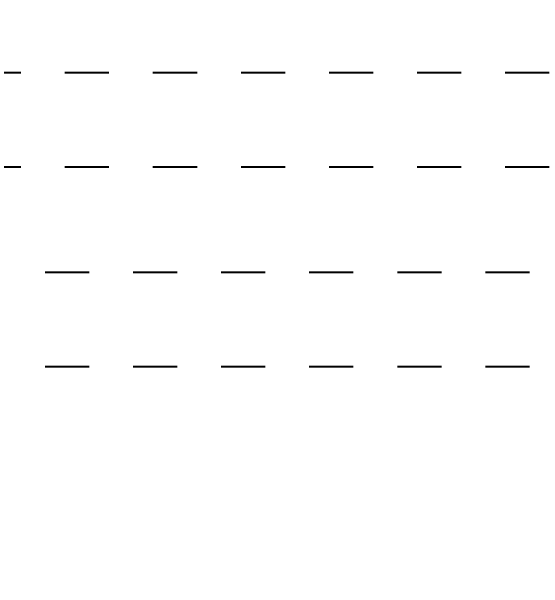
# Model space of a CAD drawing. Header units: millimetres. Extents: x 3054 to 4939, y -1170 to 130.
# Drawn here: x 3656.14 to 3675.87, y -213.46 to -192.04 of the extents above; entities that cross this region are included whole.
import ezdxf

# ---------------------------------------------------------------- set-up
doc = ezdxf.new("R2010")
doc.units = ezdxf.units.MM
doc.header["$LTSCALE"] = 16.335
doc.header["$PDMODE"] = 3
doc.header["$PDSIZE"] = 0.3125
doc.linetypes.add('HIDDEN', pattern=[0.2, 0.1, -0.1])
doc.layers.get('0').update_dxf_attribs({"linetype": 'CONTINUOUS'})
doc.layers.get('Defpoints').update_dxf_attribs({"linetype": 'CONTINUOUS'})
doc.layers.add('21', color=7, linetype='CONTINUOUS')
doc.styles.get("Standard").update_dxf_attribs({"font": 'txt', "width": 0.8})
doc.dimstyles.get("Standard").update_dxf_attribs({"dimtxt": 0.15625, "dimasz": 0.1875, "dimexe": 0.125, "dimexo": 0.0625, "dimtad": 0, "dimtih": 1, "dimtoh": 1, "dimdsep": 46, "dimtxsty": 'Standard', "dimcen": 0.09, "dimadec": 0, "dimazin": 0, "dimtp": 0.01, "dimtm": 0.01, "dimtfac": 1, "dimtofl": 0, "dimtmove": 0, "dimatfit": 3, "dimfxl": 0, "dimtolj": 1, "dimarcsym": 0})

# ---------------------------------------------------------------- blocks, each defined once
blk = doc.blocks.new('*D56')
at = {"color": 4, "lineweight": -2}
for p, q in [((3636.413, -222.472), (3636.413, -47.587)), ((3644.413, -47.587), (3657.538, -47.587)), ((3706.558, -47.587), (3681.005, -47.587)), ((3714.558, -73.33), (3714.558, -47.587))]:
    blk.add_line(p, q, dxfattribs=at)
at = {"color": 4}
for points in [[(3644.413, -46.254), (3644.413, -48.921), (3636.413, -47.587)], [(3706.558, -46.254), (3706.558, -48.921), (3714.558, -47.587)]]:
    blk.add_solid(points, dxfattribs=at)
at = {"layer": 'Defpoints', "color": 0}
for p in [(3714.558, -47.587), (3714.558, -73.33), (3636.413, -222.472)]:
    blk.add_point(p, dxfattribs=at)
at = {"color": 6, "insert": (3669.271, -47.587), "char_height": 8, "attachment_point": 5}
blk.add_mtext('\\A1;78.15', dxfattribs=at)

msp = doc.modelspace()

# ---------------------------------------------------------------- linework, layer by layer
at = {"layer": '21', "color": 8, "linetype": 'HIDDEN'}
for p, q in [((3651.588, -194.305), (3714.558, -194.305)), ((3651.588, -197.805), (3714.558, -197.805)), ((3714.558, -201.73), (3649.688, -201.73)), ((3714.558, -205.23), (3649.688, -205.23))]:
    msp.add_line(p, q, dxfattribs=at)

# ---------------------------------------------------------------- dimensions: what is measured, and where the dimension line sits
dim = msp.add_linear_dim(base=(3714.557536278, -47.587400992), p1=(3636.412536278, -222.4722973), p2=(3714.557536278, -73.330448609), dimstyle='Standard', override={"dimtxt": 8, "dimasz": 8, "dimexe": 0, "dimexo": 0, "dimgap": 0, "dimtih": 0, "dimtoh": 0, "dimzin": 0, "dimcen": 0, "dimclrd": 4, "dimclre": 4, "dimclrt": 6, "dimadec": 2, "dimtp": 0, "dimtm": 0, "dimtzin": 0})
dim.commit()
dim.dimension.update_dxf_attribs({"geometry": '*D56', "text_midpoint": (3669.271435472, -47.587400992), "dimtype": 160})

doc.saveas('drawing.dxf')
